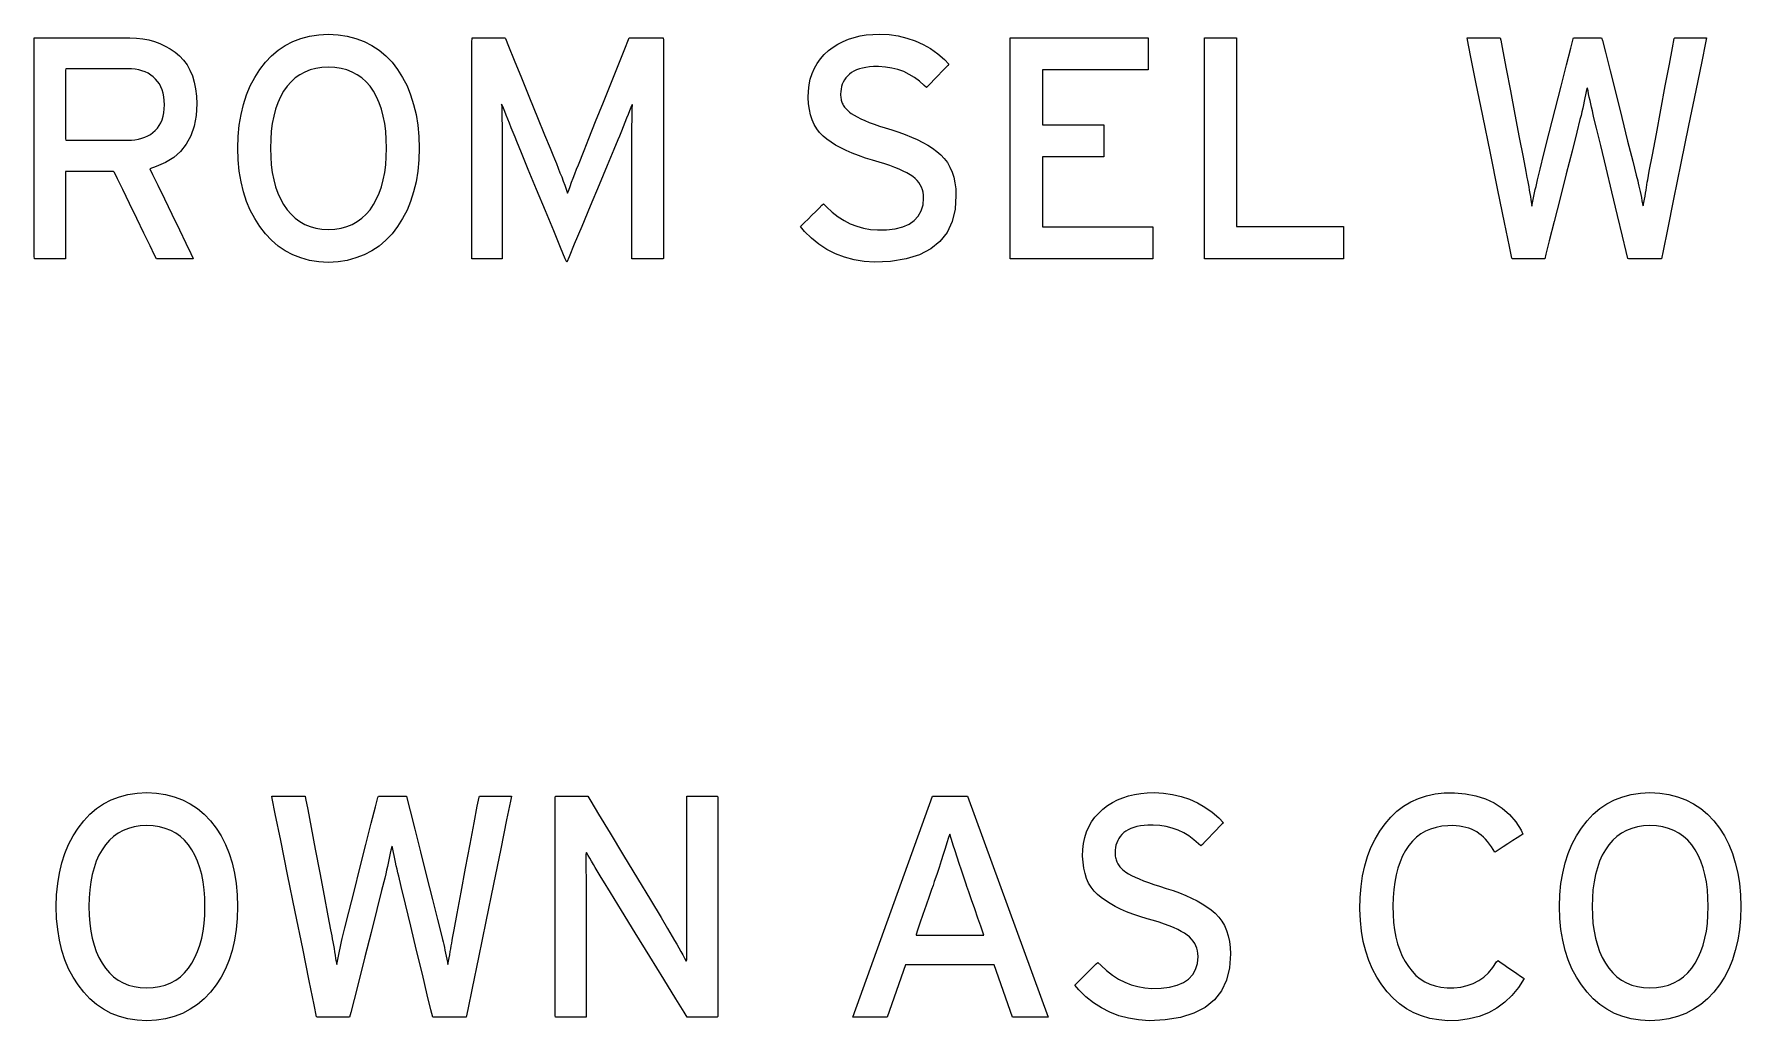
# Model space of a CAD drawing. Extents: x 1 to 47.7, y 0.2 to 35.
# Drawn here: x 14.481 to 16.507, y 21.796 to 22.967 of the extents above; entities that cross this region are included whole.
import ezdxf

# ---------------------------------------------------------------- set-up
doc = ezdxf.new("R2010")
doc.units = 0
doc.header["$MEASUREMENT"] = 0
doc.layers.add('8_0_____DWG', color=7, linetype='CONTINUOUS')

msp = doc.modelspace()

# ---------------------------------------------------------------- linework, layer by layer
at = {"layer": '8_0_____DWG'}
for points in [[(14.6741, 22.8839), (14.6731, 22.87), (14.6707, 22.8574), (14.6668, 22.8461), (14.6615, 22.8362), (14.6548, 22.8275), (14.6466, 22.8202), (14.637, 22.8142), (14.6259, 22.8095), (14.6184, 22.8067), (14.6216, 22.8001), (14.6276, 22.7875), (14.6356, 22.7711), (14.6444, 22.7528), (14.6533, 22.7345), (14.6611, 22.7184), (14.6669, 22.7063), (14.6698, 22.7003), (14.6691, 22.7), (14.6654, 22.7), (14.6596, 22.7), (14.6525, 22.7), (14.6449, 22.7), (14.6376, 22.7), (14.6315, 22.7), (14.6274, 22.7), (14.626, 22.7), (14.6238, 22.7045), (14.6186, 22.7153), (14.6113, 22.7304), (14.6028, 22.7478), (14.5942, 22.7657), (14.5862, 22.7821), (14.5799, 22.795), (14.5762, 22.8026), (14.5752, 22.8038), (14.5713, 22.8038), (14.5644, 22.8038), (14.5555, 22.8038), (14.5456, 22.8038), (14.5359, 22.8038), (14.5274, 22.8038), (14.5212, 22.8038), (14.5183, 22.8038), (14.5182, 22.8012), (14.5182, 22.792), (14.5182, 22.7779), (14.5182, 22.7609), (14.5182, 22.7429), (14.5182, 22.7259), (14.5182, 22.7119), (14.5182, 22.7026), (14.5182, 22.7), (14.5163, 22.7), (14.5123, 22.7), (14.5068, 22.7), (14.5005, 22.7), (14.4941, 22.7), (14.4882, 22.7), (14.4837, 22.7), (14.4812, 22.7), (14.4809, 22.703), (14.4809, 22.7222), (14.4809, 22.7549), (14.4809, 22.7963), (14.4809, 22.8415), (14.4809, 22.8856), (14.4809, 22.9237), (14.4809, 22.9509), (14.4809, 22.9623), (14.4844, 22.9624), (14.4948, 22.9624), (14.5103, 22.9624), (14.5287, 22.9624), (14.548, 22.9624), (14.566, 22.9624), (14.5808, 22.9624), (14.5901, 22.9624), (14.5945, 22.9624), (14.6023, 22.962), (14.6098, 22.9611), (14.6169, 22.9597), (14.6238, 22.9578), (14.6303, 22.9554), (14.6366, 22.9525), (14.6425, 22.9491), (14.6482, 22.9452), (14.6535, 22.9408), (14.6582, 22.9357), (14.6624, 22.93), (14.6659, 22.9238), (14.6687, 22.917), (14.671, 22.9096), (14.6726, 22.9016), (14.6737, 22.8931)], [(14.9379, 22.8313), (14.9375, 22.8173), (14.9362, 22.804), (14.9342, 22.7914), (14.9314, 22.7795), (14.9278, 22.7682), (14.9235, 22.7576), (14.9183, 22.7477), (14.9124, 22.7384), (14.9057, 22.7298), (14.8983, 22.722), (14.8903, 22.7152), (14.8818, 22.7095), (14.8726, 22.7047), (14.8629, 22.701), (14.8525, 22.6982), (14.8416, 22.6965), (14.8301, 22.6958), (14.8187, 22.6965), (14.8078, 22.6982), (14.7976, 22.701), (14.788, 22.7047), (14.779, 22.7095), (14.7705, 22.7152), (14.7627, 22.722), (14.7555, 22.7298), (14.7487, 22.7384), (14.7427, 22.7477), (14.7374, 22.7576), (14.733, 22.7682), (14.7293, 22.7795), (14.7265, 22.7914), (14.7244, 22.804), (14.7231, 22.8173), (14.7226, 22.8313), (14.7231, 22.8453), (14.7244, 22.8586), (14.7265, 22.8712), (14.7293, 22.8832), (14.733, 22.8946), (14.7374, 22.9052), (14.7427, 22.9153), (14.7487, 22.9246), (14.7555, 22.9333), (14.7627, 22.9409), (14.7705, 22.9476), (14.779, 22.9533), (14.788, 22.9579), (14.7976, 22.9616), (14.8078, 22.9643), (14.8187, 22.9659), (14.8301, 22.9666), (14.8416, 22.9659), (14.8525, 22.9643), (14.8629, 22.9616), (14.8726, 22.9579), (14.8818, 22.9533), (14.8903, 22.9476), (14.8983, 22.9409), (14.9057, 22.9333), (14.9124, 22.9246), (14.9183, 22.9153), (14.9235, 22.9052), (14.9278, 22.8946), (14.9314, 22.8832), (14.9342, 22.8712), (14.9362, 22.8586), (14.9375, 22.8453)], [(15.1904, 22.6999), (15.1904, 22.7049), (15.1904, 22.7182), (15.1904, 22.7375), (15.1904, 22.7601), (15.1904, 22.7837), (15.1904, 22.8058), (15.1904, 22.824), (15.1904, 22.8357), (15.1904, 22.8402), (15.1904, 22.8466), (15.1905, 22.8527), (15.1905, 22.8585), (15.1906, 22.8639), (15.1907, 22.8691), (15.1908, 22.8739), (15.1909, 22.8785), (15.1911, 22.8827), (15.1906, 22.8833), (15.1892, 22.8796), (15.1876, 22.8756), (15.1859, 22.8714), (15.1841, 22.8668), (15.1822, 22.8619), (15.1802, 22.8567), (15.178, 22.8513), (15.1756, 22.8455), (15.1738, 22.8411), (15.169, 22.8296), (15.1612, 22.8109), (15.1515, 22.7877), (15.141, 22.7626), (15.1309, 22.7383), (15.1221, 22.7173), (15.1158, 22.7023), (15.1131, 22.6959), (15.1113, 22.7), (15.1058, 22.7134), (15.0976, 22.7333), (15.0878, 22.7571), (15.0774, 22.7822), (15.0675, 22.806), (15.0593, 22.8259), (15.0538, 22.8393), (15.0518, 22.8442), (15.0495, 22.85), (15.0473, 22.8555), (15.0452, 22.8608), (15.0433, 22.8657), (15.0414, 22.8704), (15.0397, 22.8747), (15.0381, 22.8788), (15.0366, 22.8825), (15.0358, 22.8836), (15.0359, 22.8794), (15.036, 22.875), (15.0361, 22.8702), (15.0362, 22.8651), (15.0363, 22.8597), (15.0364, 22.854), (15.0364, 22.848), (15.0364, 22.8416), (15.0364, 22.8371), (15.0364, 22.8272), (15.0364, 22.8103), (15.0364, 22.7888), (15.0364, 22.7654), (15.0364, 22.7423), (15.0364, 22.7221), (15.0364, 22.7072), (15.0364, 22.7001), (15.0356, 22.6999), (15.0326, 22.6999), (15.0279, 22.6999), (15.0222, 22.6999), (15.0161, 22.6999), (15.0103, 22.6999), (15.0053, 22.6999), (15.0019, 22.6999), (15.0006, 22.6999), (15.0006, 22.7093), (15.0006, 22.7346), (15.0006, 22.7709), (15.0006, 22.8137), (15.0006, 22.8584), (15.0006, 22.9002), (15.0006, 22.9344), (15.0006, 22.9566), (15.0007, 22.9624), (15.0027, 22.9624), (15.0069, 22.9624), (15.0126, 22.9624), (15.0191, 22.9624), (15.0258, 22.9624), (15.0319, 22.9624), (15.0367, 22.9624), (15.0395, 22.9624), (15.0404, 22.9613), (15.044, 22.9523), (15.0507, 22.9359), (15.0593, 22.9147), (15.0689, 22.8911), (15.0784, 22.8677), (15.0869, 22.847), (15.0933, 22.8313), (15.0966, 22.8232), (15.0984, 22.8187), (15.1008, 22.813), (15.103, 22.8076), (15.1051, 22.8022), (15.1071, 22.7971), (15.109, 22.792), (15.1108, 22.7872), (15.1124, 22.7825), (15.114, 22.778), (15.1155, 22.7814), (15.1172, 22.786), (15.1189, 22.7908), (15.1208, 22.7957), (15.1228, 22.8009), (15.1248, 22.8062), (15.127, 22.8117), (15.1293, 22.8174), (15.1314, 22.8226), (15.1338, 22.8287), (15.1395, 22.8429), (15.1474, 22.8628), (15.1566, 22.8858), (15.1661, 22.9096), (15.1749, 22.9315), (15.1819, 22.9492), (15.1863, 22.9601), (15.1874, 22.9624), (15.1897, 22.9624), (15.1943, 22.9624), (15.2003, 22.9624), (15.2071, 22.9624), (15.2139, 22.9624), (15.2201, 22.9624), (15.2248, 22.9624), (15.2275, 22.9624), (15.2278, 22.9594), (15.2278, 22.9406), (15.2278, 22.9086), (15.2278, 22.8681), (15.2278, 22.8237), (15.2278, 22.78), (15.2278, 22.7418), (15.2278, 22.7137), (15.2278, 22.7004), (15.227, 22.6999), (15.2238, 22.6999), (15.2189, 22.6999), (15.213, 22.6999), (15.2066, 22.6999), (15.2005, 22.6999), (15.1954, 22.6999), (15.1918, 22.6999)], [(15.5751, 22.7753), (15.5741, 22.7588), (15.5705, 22.7441), (15.5645, 22.7314), (15.5561, 22.7207), (15.5452, 22.7118), (15.5318, 22.7049), (15.5159, 22.6999), (15.4976, 22.6969), (15.4785, 22.6959), (15.466, 22.6969), (15.4541, 22.6989), (15.4428, 22.7019), (15.4321, 22.706), (15.422, 22.7111), (15.4125, 22.7172), (15.4037, 22.7244), (15.3954, 22.7326), (15.3907, 22.7383), (15.3923, 22.74), (15.3955, 22.7431), (15.3995, 22.7471), (15.4041, 22.7517), (15.4087, 22.7562), (15.4128, 22.7603), (15.4159, 22.7635), (15.4177, 22.7652), (15.4215, 22.7615), (15.4282, 22.7554), (15.4351, 22.75), (15.4423, 22.7454), (15.4497, 22.7416), (15.4574, 22.7386), (15.4653, 22.7364), (15.4735, 22.7349), (15.482, 22.7343), (15.4927, 22.7345), (15.503, 22.7357), (15.5119, 22.738), (15.5194, 22.7412), (15.5256, 22.7454), (15.5304, 22.7506), (15.5339, 22.7568), (15.536, 22.7639), (15.5367, 22.7721), (15.5366, 22.7757), (15.5361, 22.7789), (15.5353, 22.782), (15.5342, 22.7849), (15.5328, 22.7877), (15.531, 22.7904), (15.529, 22.7929), (15.5266, 22.7953), (15.5239, 22.7976), (15.5206, 22.7998), (15.5168, 22.802), (15.5125, 22.8042), (15.5078, 22.8064), (15.5026, 22.8085), (15.4968, 22.8106), (15.4906, 22.8127), (15.484, 22.8148), (15.4762, 22.817), (15.4676, 22.8196), (15.4595, 22.8224), (15.4519, 22.8254), (15.4449, 22.8284), (15.4383, 22.8316), (15.4323, 22.8349), (15.4268, 22.8384), (15.4218, 22.842), (15.4173, 22.8457), (15.4133, 22.8498), (15.4099, 22.8543), (15.4069, 22.8593), (15.4045, 22.8648), (15.4025, 22.8707), (15.4011, 22.8771), (15.4002, 22.884), (15.3998, 22.8913), (15.4, 22.899), (15.4008, 22.9063), (15.4022, 22.9133), (15.4043, 22.9199), (15.407, 22.9261), (15.4103, 22.9319), (15.4142, 22.9374), (15.4187, 22.9424), (15.4239, 22.9471), (15.4293, 22.9512), (15.435, 22.9548), (15.4411, 22.9579), (15.4475, 22.9605), (15.4542, 22.9627), (15.4613, 22.9644), (15.4687, 22.9656), (15.4764, 22.9663), (15.4847, 22.9666), (15.4959, 22.966), (15.5066, 22.9644), (15.5169, 22.962), (15.5267, 22.9587), (15.536, 22.9545), (15.5449, 22.9494), (15.5534, 22.9434), (15.5614, 22.9365), (15.5667, 22.9309), (15.5653, 22.9294), (15.5623, 22.9263), (15.5584, 22.9222), (15.5539, 22.9176), (15.5493, 22.9129), (15.5452, 22.9086), (15.542, 22.9052), (15.5401, 22.9033), (15.5373, 22.9057), (15.5318, 22.9107), (15.5259, 22.9152), (15.5197, 22.9189), (15.5131, 22.9221), (15.5062, 22.9246), (15.4989, 22.9264), (15.4913, 22.9276), (15.4833, 22.9281), (15.4773, 22.9281), (15.4726, 22.9277), (15.4683, 22.9271), (15.4642, 22.9264), (15.4605, 22.9253), (15.457, 22.9241), (15.4539, 22.9227), (15.4511, 22.921), (15.4486, 22.9191), (15.4464, 22.9169), (15.4445, 22.9146), (15.4428, 22.9122), (15.4414, 22.9097), (15.4402, 22.9071), (15.4393, 22.9043), (15.4387, 22.9015), (15.4383, 22.8985), (15.4382, 22.8954), (15.4382, 22.8939), (15.4383, 22.8924), (15.4385, 22.891), (15.4387, 22.8896), (15.439, 22.8883), (15.4393, 22.887), (15.4398, 22.8858), (15.4402, 22.8846), (15.4408, 22.8835), (15.4414, 22.8822), (15.4422, 22.881), (15.443, 22.8798), (15.444, 22.8786), (15.445, 22.8774), (15.4462, 22.8762), (15.4475, 22.8751), (15.4489, 22.8739), (15.4509, 22.8724), (15.4541, 22.8704), (15.4579, 22.8683), (15.4621, 22.8662), (15.4668, 22.8641), (15.4721, 22.8619), (15.4779, 22.8598), (15.4842, 22.8576), (15.491, 22.8554), (15.499, 22.853), (15.5072, 22.8503), (15.5149, 22.8475), (15.5222, 22.8445), (15.5291, 22.8414), (15.5356, 22.8381), (15.5416, 22.8347), (15.5472, 22.8311), (15.5524, 22.8274), (15.5571, 22.8234), (15.5612, 22.819), (15.5649, 22.8141), (15.5679, 22.8088), (15.5705, 22.803), (15.5724, 22.7968), (15.5739, 22.7901), (15.5748, 22.7829)], [(16.4125, 22.7), (16.4111, 22.7), (16.4073, 22.7), (16.4018, 22.7), (16.3953, 22.7), (16.3885, 22.7), (16.3822, 22.7), (16.377, 22.7), (16.3737, 22.7), (16.3727, 22.7003), (16.3706, 22.7088), (16.3663, 22.7268), (16.3604, 22.7513), (16.3536, 22.7794), (16.3467, 22.8081), (16.3404, 22.8343), (16.3354, 22.8551), (16.3324, 22.8674), (16.3315, 22.8714), (16.3305, 22.8757), (16.3295, 22.8799), (16.3286, 22.884), (16.3277, 22.888), (16.3269, 22.8919), (16.3261, 22.8957), (16.3254, 22.8994), (16.3247, 22.903), (16.324, 22.9021), (16.3232, 22.8985), (16.3224, 22.8947), (16.3216, 22.8909), (16.3208, 22.887), (16.3199, 22.8829), (16.319, 22.8788), (16.318, 22.8746), (16.3171, 22.8702), (16.3158, 22.8652), (16.3121, 22.8503), (16.3064, 22.8278), (16.2995, 22.8007), (16.2922, 22.7719), (16.2853, 22.7444), (16.2794, 22.7213), (16.2754, 22.7055), (16.2741, 22.7), (16.2725, 22.7), (16.2687, 22.7), (16.2632, 22.7), (16.2568, 22.7), (16.2502, 22.7), (16.244, 22.7), (16.239, 22.7), (16.2358, 22.7), (16.2349, 22.7007), (16.2321, 22.7147), (16.2262, 22.7432), (16.2184, 22.7816), (16.2095, 22.8253), (16.2005, 22.8696), (16.1923, 22.9098), (16.1859, 22.9414), (16.1821, 22.9597), (16.1819, 22.9624), (16.1846, 22.9624), (16.1893, 22.9624), (16.1953, 22.9624), (16.202, 22.9624), (16.2086, 22.9624), (16.2145, 22.9624), (16.2189, 22.9624), (16.2212, 22.9624), (16.2219, 22.9595), (16.2244, 22.9465), (16.2283, 22.9254), (16.2333, 22.8994), (16.2386, 22.8713), (16.2438, 22.844), (16.2483, 22.8205), (16.2515, 22.8038), (16.2528, 22.7966), (16.2535, 22.7932), (16.2542, 22.7894), (16.2549, 22.7855), (16.2556, 22.7816), (16.2563, 22.7777), (16.2569, 22.7738), (16.2575, 22.7698), (16.2582, 22.7657), (16.2588, 22.7625), (16.2596, 22.7665), (16.2604, 22.7705), (16.2612, 22.7744), (16.262, 22.7783), (16.2628, 22.7822), (16.2636, 22.786), (16.2644, 22.7898), (16.2652, 22.7936), (16.266, 22.7968), (16.2684, 22.8062), (16.273, 22.8247), (16.2793, 22.8493), (16.2863, 22.877), (16.2934, 22.905), (16.2998, 22.9303), (16.3048, 22.9499), (16.3076, 22.961), (16.3083, 22.9624), (16.3106, 22.9624), (16.3147, 22.9624), (16.3199, 22.9624), (16.3255, 22.9624), (16.3312, 22.9624), (16.3361, 22.9624), (16.3397, 22.9624), (16.3415, 22.9624), (16.3425, 22.959), (16.346, 22.9451), (16.3515, 22.9232), (16.3582, 22.8964), (16.3654, 22.8676), (16.3724, 22.8398), (16.3784, 22.816), (16.3826, 22.7992), (16.3843, 22.7925), (16.385, 22.7896), (16.3858, 22.7863), (16.3866, 22.7831), (16.3873, 22.7797), (16.388, 22.7762), (16.3887, 22.7727), (16.3894, 22.769), (16.3901, 22.7653), (16.3908, 22.7627), (16.3916, 22.7667), (16.3923, 22.7706), (16.393, 22.7743), (16.3936, 22.7779), (16.3942, 22.7814), (16.3948, 22.7847), (16.3953, 22.7879), (16.3957, 22.791), (16.3962, 22.7938), (16.3981, 22.8039), (16.4017, 22.8232), (16.4065, 22.8485), (16.4118, 22.8769), (16.4171, 22.9053), (16.4219, 22.9309), (16.4256, 22.9505), (16.4277, 22.9613), (16.4283, 22.9624), (16.4311, 22.9624), (16.4358, 22.9624), (16.4417, 22.9624), (16.4482, 22.9624), (16.4546, 22.9624), (16.4601, 22.9624), (16.4642, 22.9624), (16.4661, 22.9624), (16.4649, 22.9564), (16.4604, 22.9342), (16.4534, 22.8999), (16.4448, 22.8581), (16.4357, 22.8136), (16.427, 22.7708), (16.4196, 22.7346), (16.4144, 22.7094)], [(14.6356, 22.8828), (14.6354, 22.8877), (14.6348, 22.8922), (14.634, 22.8965), (14.6328, 22.9005), (14.6313, 22.9041), (14.6296, 22.9075), (14.6275, 22.9105), (14.6251, 22.9133), (14.6223, 22.9158), (14.6193, 22.9181), (14.6161, 22.9201), (14.6126, 22.9218), (14.6089, 22.9231), (14.605, 22.9241), (14.6008, 22.9249), (14.5964, 22.9253), (14.5923, 22.9254), (14.5886, 22.9254), (14.5804, 22.9254), (14.5691, 22.9254), (14.5562, 22.9254), (14.5432, 22.9254), (14.5316, 22.9254), (14.5229, 22.9254), (14.5185, 22.9254), (14.5182, 22.9237), (14.5182, 22.9163), (14.5182, 22.9047), (14.5182, 22.8906), (14.5182, 22.8756), (14.5182, 22.8615), (14.5182, 22.8499), (14.5182, 22.8425), (14.5185, 22.8408), (14.5229, 22.8408), (14.5316, 22.8408), (14.5432, 22.8408), (14.5562, 22.8408), (14.5691, 22.8408), (14.5804, 22.8408), (14.5886, 22.8408), (14.5923, 22.8408), (14.5963, 22.8409), (14.6006, 22.8413), (14.6048, 22.842), (14.6087, 22.843), (14.6123, 22.8443), (14.6158, 22.8458), (14.619, 22.8477), (14.622, 22.8499), (14.6247, 22.8523), (14.6272, 22.8551), (14.6294, 22.8581), (14.6312, 22.8614), (14.6327, 22.8651), (14.6339, 22.8691), (14.6348, 22.8733), (14.6354, 22.8779)], [(14.8991, 22.8313), (14.8989, 22.8416), (14.8982, 22.8514), (14.897, 22.8606), (14.8953, 22.8693), (14.8931, 22.8775), (14.8905, 22.8851), (14.8873, 22.8923), (14.8837, 22.8988), (14.8796, 22.9048), (14.875, 22.91), (14.87, 22.9146), (14.8645, 22.9184), (14.8585, 22.9216), (14.8521, 22.9241), (14.8452, 22.9259), (14.8379, 22.927), (14.8301, 22.9274), (14.8225, 22.927), (14.8153, 22.9259), (14.8085, 22.9241), (14.8022, 22.9216), (14.7963, 22.9184), (14.7909, 22.9146), (14.7859, 22.91), (14.7813, 22.9048), (14.7771, 22.8988), (14.7734, 22.8923), (14.7703, 22.8851), (14.7675, 22.8775), (14.7653, 22.8693), (14.7636, 22.8606), (14.7624, 22.8514), (14.7617, 22.8416), (14.7614, 22.8313), (14.7617, 22.8211), (14.7624, 22.8114), (14.7636, 22.8023), (14.7653, 22.7937), (14.7675, 22.7856), (14.7703, 22.778), (14.7734, 22.771), (14.7771, 22.7644), (14.7813, 22.7583), (14.7859, 22.7529), (14.7909, 22.7481), (14.7963, 22.7441), (14.8022, 22.7408), (14.8085, 22.7382), (14.8153, 22.7364), (14.8225, 22.7353), (14.8301, 22.7349), (14.8379, 22.7353), (14.8452, 22.7364), (14.8521, 22.7382), (14.8585, 22.7408), (14.8645, 22.7441), (14.87, 22.7481), (14.875, 22.7529), (14.8796, 22.7583), (14.8837, 22.7644), (14.8873, 22.771), (14.8905, 22.778), (14.8931, 22.7856), (14.8953, 22.7937), (14.897, 22.8023), (14.8982, 22.8114), (14.8989, 22.8211)], [(14.7224, 21.9313), (14.7219, 21.9173), (14.7207, 21.904), (14.7187, 21.8914), (14.7159, 21.8794), (14.7123, 21.8682), (14.7079, 21.8576), (14.7028, 21.8477), (14.6969, 21.8384), (14.6902, 21.8298), (14.6828, 21.822), (14.6748, 21.8152), (14.6663, 21.8095), (14.6571, 21.8047), (14.6473, 21.801), (14.637, 21.7982), (14.6261, 21.7965), (14.6146, 21.7958), (14.6031, 21.7965), (14.5923, 21.7982), (14.5821, 21.801), (14.5725, 21.8047), (14.5634, 21.8095), (14.555, 21.8152), (14.5472, 21.822), (14.5399, 21.8298), (14.5332, 21.8384), (14.5272, 21.8477), (14.5219, 21.8576), (14.5175, 21.8682), (14.5138, 21.8794), (14.5109, 21.8914), (14.5089, 21.904), (14.5076, 21.9173), (14.5071, 21.9313), (14.5076, 21.9452), (14.5089, 21.9586), (14.5109, 21.9712), (14.5138, 21.9832), (14.5175, 21.9945), (14.5219, 22.0052), (14.5272, 22.0152), (14.5332, 22.0246), (14.5399, 22.0332), (14.5472, 22.0409), (14.555, 22.0476), (14.5634, 22.0532), (14.5725, 22.0579), (14.5821, 22.0616), (14.5923, 22.0642), (14.6031, 22.0659), (14.6146, 22.0666), (14.6261, 22.0659), (14.637, 22.0642), (14.6473, 22.0616), (14.6571, 22.0579), (14.6663, 22.0532), (14.6748, 22.0476), (14.6828, 22.0409), (14.6902, 22.0332), (14.6969, 22.0246), (14.7028, 22.0152), (14.7079, 22.0052), (14.7123, 21.9945), (14.7159, 21.9832), (14.7187, 21.9712), (14.7207, 21.9586), (14.7219, 21.9452)], [(14.9938, 21.8), (14.9924, 21.8), (14.9886, 21.8), (14.9831, 21.8), (14.9766, 21.8), (14.9698, 21.8), (14.9635, 21.8), (14.9583, 21.8), (14.955, 21.8), (14.954, 21.8003), (14.9519, 21.8087), (14.9476, 21.8268), (14.9417, 21.8513), (14.9349, 21.8794), (14.928, 21.9081), (14.9217, 21.9343), (14.9167, 21.9551), (14.9137, 21.9674), (14.9128, 21.9714), (14.9118, 21.9757), (14.9108, 21.9799), (14.9099, 21.984), (14.909, 21.988), (14.9082, 21.9919), (14.9074, 21.9957), (14.9067, 21.9994), (14.906, 22.003), (14.9053, 22.0021), (14.9045, 21.9985), (14.9037, 21.9947), (14.9029, 21.9909), (14.9021, 21.987), (14.9012, 21.9829), (14.9003, 21.9788), (14.8993, 21.9746), (14.8984, 21.9702), (14.8971, 21.9651), (14.8933, 21.9503), (14.8877, 21.9278), (14.8808, 21.9006), (14.8735, 21.8718), (14.8666, 21.8444), (14.8607, 21.8213), (14.8567, 21.8055), (14.8554, 21.8), (14.8538, 21.8), (14.85, 21.8), (14.8445, 21.8), (14.8381, 21.8), (14.8315, 21.8), (14.8253, 21.8), (14.8203, 21.8), (14.8171, 21.8), (14.8162, 21.8007), (14.8134, 21.8147), (14.8075, 21.8432), (14.7997, 21.8816), (14.7908, 21.9253), (14.7818, 21.9696), (14.7736, 22.0098), (14.7672, 22.0414), (14.7634, 22.0597), (14.7632, 22.0624), (14.7659, 22.0624), (14.7706, 22.0624), (14.7766, 22.0624), (14.7833, 22.0624), (14.7899, 22.0624), (14.7958, 22.0624), (14.8002, 22.0624), (14.8025, 22.0624), (14.8032, 22.0595), (14.8057, 22.0464), (14.8096, 22.0254), (14.8146, 21.9994), (14.8199, 21.9713), (14.8251, 21.944), (14.8296, 21.9205), (14.8328, 21.9037), (14.8341, 21.8966), (14.8348, 21.8932), (14.8355, 21.8894), (14.8362, 21.8855), (14.8369, 21.8816), (14.8376, 21.8777), (14.8382, 21.8738), (14.8388, 21.8698), (14.8394, 21.8657), (14.8401, 21.8625), (14.8409, 21.8665), (14.8417, 21.8704), (14.8425, 21.8744), (14.8433, 21.8783), (14.8441, 21.8821), (14.8449, 21.886), (14.8457, 21.8898), (14.8465, 21.8936), (14.8473, 21.8968), (14.8497, 21.9062), (14.8543, 21.9247), (14.8606, 21.9493), (14.8676, 21.977), (14.8747, 22.005), (14.8811, 22.0303), (14.8861, 22.0499), (14.8889, 22.061), (14.8896, 22.0624), (14.8919, 22.0624), (14.896, 22.0624), (14.9012, 22.0624), (14.9068, 22.0624), (14.9124, 22.0624), (14.9174, 22.0624), (14.921, 22.0624), (14.9228, 22.0624), (14.9238, 22.059), (14.9273, 22.0451), (14.9328, 22.0232), (14.9395, 21.9964), (14.9467, 21.9675), (14.9537, 21.9397), (14.9597, 21.916), (14.9639, 21.8992), (14.9656, 21.8925), (14.9663, 21.8895), (14.9671, 21.8863), (14.9679, 21.883), (14.9686, 21.8797), (14.9693, 21.8762), (14.97, 21.8726), (14.9707, 21.869), (14.9714, 21.8653), (14.9721, 21.8627), (14.9729, 21.8667), (14.9736, 21.8706), (14.9743, 21.8743), (14.9749, 21.8779), (14.9755, 21.8814), (14.9761, 21.8847), (14.9766, 21.8879), (14.977, 21.891), (14.9775, 21.8937), (14.9794, 21.9039), (14.983, 21.9232), (14.9878, 21.9485), (14.9931, 21.9769), (14.9984, 22.0053), (15.0032, 22.0309), (15.0069, 22.0505), (15.009, 22.0612), (15.0096, 22.0624), (15.0124, 22.0624), (15.0171, 22.0624), (15.023, 22.0624), (15.0295, 22.0624), (15.0359, 22.0624), (15.0414, 22.0624), (15.0455, 22.0624), (15.0474, 22.0624), (15.0462, 22.0564), (15.0417, 22.0342), (15.0347, 21.9999), (15.0261, 21.9581), (15.017, 21.9136), (15.0083, 21.8708), (15.0009, 21.8346), (14.9957, 21.8094)], [(15.2562, 21.8), (15.2525, 21.806), (15.2426, 21.822), (15.2284, 21.8451), (15.2117, 21.8722), (15.1944, 21.9003), (15.1782, 21.9266), (15.1651, 21.948), (15.1568, 21.9614), (15.1541, 21.9658), (15.1517, 21.9699), (15.1493, 21.9739), (15.147, 21.9777), (15.1448, 21.9815), (15.1426, 21.9852), (15.1405, 21.9887), (15.1386, 21.9921), (15.1366, 21.9954), (15.1359, 21.9933), (15.1359, 21.987), (15.1359, 21.9804), (15.1359, 21.9737), (15.136, 21.9668), (15.136, 21.9597), (15.1361, 21.9524), (15.1361, 21.9449), (15.1362, 21.9371), (15.1362, 21.9323), (15.1362, 21.9201), (15.1362, 21.9017), (15.1362, 21.8797), (15.1362, 21.8563), (15.1362, 21.8343), (15.1362, 21.8159), (15.1362, 21.8037), (15.1362, 21.8), (15.1345, 21.8), (15.1306, 21.8), (15.1253, 21.8), (15.1191, 21.8), (15.1128, 21.8), (15.107, 21.8), (15.1024, 21.8), (15.0997, 21.8), (15.0993, 21.8018), (15.0993, 21.8188), (15.0993, 21.8498), (15.0993, 21.8899), (15.0993, 21.9344), (15.0993, 21.9786), (15.0993, 22.0177), (15.0993, 22.0469), (15.0993, 22.0616), (15.1, 22.0624), (15.1032, 22.0624), (15.1082, 22.0624), (15.1144, 22.0624), (15.1211, 22.0624), (15.1275, 22.0624), (15.1329, 22.0624), (15.1367, 22.0624), (15.1381, 22.0624), (15.1416, 22.0565), (15.151, 22.0409), (15.1646, 22.0185), (15.1805, 21.9921), (15.197, 21.9647), (15.2124, 21.9392), (15.225, 21.9184), (15.2329, 21.9053), (15.2355, 21.9008), (15.2384, 21.8959), (15.2411, 21.8912), (15.2437, 21.8867), (15.2462, 21.8823), (15.2486, 21.8781), (15.2508, 21.8741), (15.253, 21.8702), (15.255, 21.8665), (15.2558, 21.8687), (15.2557, 21.8752), (15.2556, 21.8818), (15.2556, 21.8887), (15.2555, 21.8958), (15.2555, 21.903), (15.2555, 21.9104), (15.2555, 21.918), (15.2555, 21.9258), (15.2555, 21.9306), (15.2555, 21.9428), (15.2555, 21.9611), (15.2555, 21.9831), (15.2555, 22.0063), (15.2555, 22.0282), (15.2555, 22.0465), (15.2555, 22.0587), (15.2555, 22.0624), (15.2572, 22.0624), (15.2611, 22.0624), (15.2664, 22.0624), (15.2726, 22.0624), (15.2789, 22.0624), (15.2847, 22.0624), (15.2892, 22.0624), (15.292, 22.0624), (15.2924, 22.0605), (15.2924, 22.0435), (15.2924, 22.0126), (15.2924, 21.9725), (15.2924, 21.928), (15.2924, 21.8838), (15.2924, 21.8447), (15.2924, 21.8154), (15.2924, 21.8008), (15.2917, 21.8), (15.2888, 21.8), (15.2841, 21.8), (15.2783, 21.8), (15.2721, 21.8), (15.2661, 21.8), (15.261, 21.8), (15.2575, 21.8)], [(15.9009, 21.8753), (15.8998, 21.8588), (15.8963, 21.8441), (15.8903, 21.8314), (15.8818, 21.8207), (15.8709, 21.8118), (15.8575, 21.8049), (15.8417, 21.7999), (15.8233, 21.7968), (15.8043, 21.7958), (15.7918, 21.7968), (15.7799, 21.7989), (15.7686, 21.8019), (15.7579, 21.806), (15.7478, 21.8111), (15.7383, 21.8172), (15.7294, 21.8244), (15.7211, 21.8326), (15.7164, 21.8383), (15.7181, 21.84), (15.7212, 21.8431), (15.7253, 21.8471), (15.7298, 21.8517), (15.7344, 21.8562), (15.7385, 21.8603), (15.7417, 21.8635), (15.7434, 21.8652), (15.7473, 21.8615), (15.7539, 21.8554), (15.7608, 21.85), (15.768, 21.8454), (15.7754, 21.8416), (15.7831, 21.8386), (15.791, 21.8364), (15.7992, 21.8349), (15.8077, 21.8342), (15.8185, 21.8345), (15.8287, 21.8357), (15.8376, 21.838), (15.8452, 21.8412), (15.8513, 21.8454), (15.8561, 21.8506), (15.8596, 21.8568), (15.8617, 21.8639), (15.8625, 21.8721), (15.8623, 21.8757), (15.8618, 21.8789), (15.8611, 21.882), (15.86, 21.8849), (15.8585, 21.8877), (15.8568, 21.8904), (15.8547, 21.8929), (15.8523, 21.8953), (15.8496, 21.8976), (15.8463, 21.8998), (15.8425, 21.902), (15.8383, 21.9042), (15.8335, 21.9064), (15.8283, 21.9085), (15.8226, 21.9106), (15.8164, 21.9127), (15.8097, 21.9148), (15.802, 21.917), (15.7934, 21.9196), (15.7852, 21.9224), (15.7777, 21.9253), (15.7706, 21.9284), (15.7641, 21.9316), (15.758, 21.9349), (15.7525, 21.9384), (15.7475, 21.942), (15.7431, 21.9457), (15.7391, 21.9498), (15.7356, 21.9543), (15.7326, 21.9593), (15.7302, 21.9648), (15.7283, 21.9707), (15.7268, 21.9771), (15.7259, 21.984), (15.7255, 21.9913), (15.7257, 21.999), (15.7265, 22.0063), (15.728, 22.0133), (15.73, 22.0199), (15.7327, 22.0261), (15.736, 22.0319), (15.7399, 22.0374), (15.7445, 22.0424), (15.7496, 22.0471), (15.755, 22.0512), (15.7608, 22.0548), (15.7668, 22.0579), (15.7732, 22.0605), (15.78, 22.0627), (15.787, 22.0643), (15.7944, 22.0656), (15.8021, 22.0663), (15.8105, 22.0666), (15.8216, 22.066), (15.8323, 22.0644), (15.8426, 22.062), (15.8524, 22.0587), (15.8618, 22.0545), (15.8707, 22.0494), (15.8791, 22.0434), (15.8871, 22.0365), (15.8925, 22.0309), (15.891, 22.0294), (15.888, 22.0263), (15.8841, 22.0222), (15.8796, 22.0176), (15.8751, 22.0129), (15.8709, 22.0086), (15.8677, 22.0052), (15.8658, 22.0033), (15.8631, 22.0057), (15.8575, 22.0107), (15.8516, 22.0152), (15.8454, 22.0189), (15.8388, 22.0221), (15.8319, 22.0245), (15.8246, 22.0264), (15.817, 22.0276), (15.809, 22.0281), (15.803, 22.028), (15.7984, 22.0277), (15.794, 22.0271), (15.7899, 22.0263), (15.7862, 22.0253), (15.7828, 22.0241), (15.7797, 22.0226), (15.7768, 22.021), (15.7744, 22.0191), (15.7721, 22.0169), (15.7702, 22.0146), (15.7685, 22.0122), (15.7671, 22.0097), (15.7659, 22.0071), (15.765, 22.0043), (15.7644, 22.0014), (15.764, 21.9984), (15.7639, 21.9954), (15.7639, 21.9939), (15.764, 21.9924), (15.7642, 21.991), (15.7644, 21.9896), (15.7647, 21.9883), (15.7651, 21.987), (15.7655, 21.9858), (15.766, 21.9846), (15.7665, 21.9835), (15.7672, 21.9822), (15.7679, 21.981), (15.7688, 21.9798), (15.7697, 21.9786), (15.7708, 21.9774), (15.772, 21.9762), (15.7732, 21.9751), (15.7746, 21.9739), (15.7767, 21.9724), (15.7799, 21.9703), (15.7836, 21.9683), (15.7878, 21.9662), (15.7926, 21.9641), (15.7979, 21.9619), (15.8036, 21.9598), (15.8099, 21.9576), (15.8167, 21.9554), (15.8247, 21.953), (15.8329, 21.9503), (15.8406, 21.9475), (15.848, 21.9445), (15.8548, 21.9414), (15.8613, 21.9381), (15.8673, 21.9347), (15.8729, 21.9311), (15.8781, 21.9274), (15.8828, 21.9234), (15.887, 21.919), (15.8906, 21.9141), (15.8937, 21.9088), (15.8962, 21.903), (15.8982, 21.8968), (15.8996, 21.8901), (15.9005, 21.8829)], [(16.2495, 21.8459), (16.2427, 21.8353), (16.235, 21.8259), (16.2265, 21.8178), (16.2172, 21.811), (16.2071, 21.8054), (16.1961, 21.8011), (16.1844, 21.798), (16.1718, 21.7963), (16.159, 21.7959), (16.1481, 21.7968), (16.1376, 21.7987), (16.1278, 21.8016), (16.1185, 21.8054), (16.1098, 21.8101), (16.1017, 21.8158), (16.0941, 21.8225), (16.0871, 21.8302), (16.0805, 21.8386), (16.0746, 21.8476), (16.0695, 21.8572), (16.0651, 21.8675), (16.0615, 21.8784), (16.0586, 21.89), (16.0565, 21.9022), (16.0552, 21.915), (16.0546, 21.9285), (16.0548, 21.9422), (16.0559, 21.9553), (16.0577, 21.9678), (16.0603, 21.9797), (16.0636, 21.9909), (16.0677, 22.0015), (16.0725, 22.0115), (16.0781, 22.0209), (16.0844, 22.0296), (16.0912, 22.0375), (16.0985, 22.0444), (16.1065, 22.0504), (16.1149, 22.0555), (16.124, 22.0596), (16.1336, 22.0628), (16.1438, 22.065), (16.1546, 22.0663), (16.1667, 22.0665), (16.18, 22.0653), (16.1923, 22.0629), (16.2036, 22.0593), (16.214, 22.0543), (16.2235, 22.0481), (16.232, 22.0407), (16.2395, 22.0319), (16.2461, 22.022), (16.248, 22.0173), (16.2455, 22.0157), (16.2413, 22.013), (16.236, 22.0096), (16.2303, 22.0059), (16.2247, 22.0022), (16.2198, 21.9991), (16.2163, 21.9969), (16.2148, 21.9959), (16.2129, 21.999), (16.2106, 22.0024), (16.2083, 22.0056), (16.206, 22.0085), (16.2035, 22.0113), (16.2011, 22.0138), (16.1985, 22.0161), (16.1959, 22.0182), (16.1932, 22.0201), (16.1903, 22.0217), (16.1871, 22.0231), (16.1838, 22.0243), (16.1803, 22.0253), (16.1767, 22.0261), (16.1728, 22.0267), (16.1688, 22.0272), (16.1646, 22.0274), (16.159, 22.0273), (16.1517, 22.0267), (16.1449, 22.0253), (16.1385, 22.0234), (16.1325, 22.0208), (16.1269, 22.0175), (16.1218, 22.0136), (16.1171, 22.009), (16.1128, 22.0038), (16.1088, 21.9979), (16.1053, 21.9914), (16.1022, 21.9844), (16.0996, 21.9769), (16.0975, 21.969), (16.0959, 21.9605), (16.0947, 21.9515), (16.0939, 21.942), (16.0937, 21.932), (16.0939, 21.922), (16.0945, 21.9125), (16.0957, 21.9036), (16.0973, 21.8951), (16.0993, 21.8871), (16.1019, 21.8797), (16.1049, 21.8727), (16.1083, 21.8662), (16.1122, 21.8602), (16.1165, 21.8546), (16.1211, 21.8497), (16.1262, 21.8455), (16.1317, 21.8421), (16.1377, 21.8393), (16.144, 21.8372), (16.1508, 21.8357), (16.158, 21.835), (16.166, 21.835), (16.1743, 21.8359), (16.1819, 21.8376), (16.1891, 21.8401), (16.1957, 21.8435), (16.2018, 21.8478), (16.2073, 21.8529), (16.2124, 21.8589), (16.2168, 21.8658), (16.2186, 21.8673), (16.2212, 21.8655), (16.2253, 21.8627), (16.2303, 21.8592), (16.2357, 21.8555), (16.2409, 21.8519), (16.2453, 21.8489), (16.2484, 21.8467)], [(16.5068, 21.9313), (16.5063, 21.9173), (16.5051, 21.904), (16.503, 21.8914), (16.5002, 21.8794), (16.4967, 21.8682), (16.4923, 21.8576), (16.4872, 21.8477), (16.4813, 21.8384), (16.4746, 21.8298), (16.4672, 21.822), (16.4592, 21.8152), (16.4506, 21.8095), (16.4415, 21.8047), (16.4317, 21.801), (16.4214, 21.7982), (16.4105, 21.7965), (16.3989, 21.7958), (16.3875, 21.7965), (16.3767, 21.7982), (16.3665, 21.801), (16.3568, 21.8047), (16.3478, 21.8095), (16.3394, 21.8152), (16.3315, 21.822), (16.3243, 21.8298), (16.3176, 21.8384), (16.3115, 21.8477), (16.3063, 21.8576), (16.3018, 21.8682), (16.2982, 21.8794), (16.2953, 21.8914), (16.2932, 21.904), (16.292, 21.9173), (16.2915, 21.9313), (16.292, 21.9452), (16.2932, 21.9586), (16.2953, 21.9712), (16.2982, 21.9832), (16.3018, 21.9945), (16.3063, 22.0052), (16.3115, 22.0152), (16.3176, 22.0246), (16.3243, 22.0332), (16.3315, 22.0409), (16.3394, 22.0476), (16.3478, 22.0532), (16.3568, 22.0579), (16.3665, 22.0616), (16.3767, 22.0642), (16.3875, 22.0659), (16.3989, 22.0666), (16.4105, 22.0659), (16.4214, 22.0642), (16.4317, 22.0616), (16.4415, 22.0579), (16.4506, 22.0532), (16.4592, 22.0476), (16.4672, 22.0409), (16.4746, 22.0332), (16.4813, 22.0246), (16.4872, 22.0152), (16.4923, 22.0052), (16.4967, 21.9945), (16.5002, 21.9832), (16.503, 21.9712), (16.5051, 21.9586), (16.5063, 21.9452)], [(14.6836, 21.9313), (14.6834, 21.9416), (14.6827, 21.9514), (14.6815, 21.9606), (14.6798, 21.9693), (14.6776, 21.9775), (14.6749, 21.9851), (14.6718, 21.9922), (14.6682, 21.9988), (14.6641, 22.0048), (14.6595, 22.01), (14.6545, 22.0146), (14.649, 22.0184), (14.643, 22.0216), (14.6366, 22.0241), (14.6297, 22.0259), (14.6224, 22.027), (14.6146, 22.0274), (14.6069, 22.027), (14.5997, 22.0259), (14.593, 22.0241), (14.5867, 22.0216), (14.5808, 22.0184), (14.5753, 22.0146), (14.5703, 22.01), (14.5658, 22.0048), (14.5616, 21.9988), (14.5579, 21.9922), (14.5547, 21.9851), (14.552, 21.9775), (14.5498, 21.9693), (14.5481, 21.9606), (14.5469, 21.9514), (14.5461, 21.9416), (14.5459, 21.9313), (14.5461, 21.9211), (14.5469, 21.9114), (14.5481, 21.9023), (14.5498, 21.8937), (14.552, 21.8856), (14.5547, 21.878), (14.5579, 21.8709), (14.5616, 21.8644), (14.5658, 21.8583), (14.5703, 21.8529), (14.5753, 21.8481), (14.5808, 21.8441), (14.5867, 21.8408), (14.593, 21.8382), (14.5997, 21.8364), (14.6069, 21.8353), (14.6146, 21.8349), (14.6224, 21.8353), (14.6297, 21.8364), (14.6366, 21.8382), (14.643, 21.8408), (14.649, 21.8441), (14.6545, 21.8481), (14.6595, 21.8529), (14.6641, 21.8583), (14.6682, 21.8644), (14.6718, 21.8709), (14.6749, 21.878), (14.6776, 21.8856), (14.6798, 21.8937), (14.6815, 21.9023), (14.6827, 21.9114), (14.6834, 21.9211)], [(16.468, 21.9313), (16.4677, 21.9416), (16.467, 21.9514), (16.4658, 21.9606), (16.4641, 21.9693), (16.462, 21.9775), (16.4593, 21.9851), (16.4562, 21.9922), (16.4526, 21.9988), (16.4485, 22.0048), (16.4439, 22.01), (16.4388, 22.0146), (16.4333, 22.0184), (16.4274, 22.0216), (16.4209, 22.0241), (16.4141, 22.0259), (16.4067, 22.027), (16.3989, 22.0274), (16.3913, 22.027), (16.3841, 22.0259), (16.3774, 22.0241), (16.371, 22.0216), (16.3652, 22.0184), (16.3597, 22.0146), (16.3547, 22.01), (16.3501, 22.0048), (16.346, 21.9988), (16.3423, 21.9922), (16.3391, 21.9851), (16.3364, 21.9775), (16.3342, 21.9693), (16.3325, 21.9606), (16.3312, 21.9514), (16.3305, 21.9416), (16.3303, 21.9313), (16.3305, 21.9211), (16.3312, 21.9114), (16.3325, 21.9023), (16.3342, 21.8937), (16.3364, 21.8856), (16.3391, 21.878), (16.3423, 21.8709), (16.346, 21.8644), (16.3501, 21.8583), (16.3547, 21.8529), (16.3597, 21.8481), (16.3652, 21.8441), (16.371, 21.8408), (16.3774, 21.8382), (16.3841, 21.8364), (16.3913, 21.8353), (16.3989, 21.8349), (16.4067, 21.8353), (16.4141, 21.8364), (16.4209, 21.8382), (16.4274, 21.8408), (16.4333, 21.8441), (16.4388, 21.8481), (16.4439, 21.8529), (16.4485, 21.8583), (16.4526, 21.8644), (16.4562, 21.8709), (16.4593, 21.878), (16.462, 21.8856), (16.4641, 21.8937), (16.4658, 21.9023), (16.467, 21.9114), (16.4677, 21.9211)], [(15.5872, 21.9578), (15.5843, 21.9664), (15.5815, 21.9747), (15.5789, 21.9826), (15.5764, 21.9902), (15.574, 21.9975), (15.5718, 22.0043), (15.5697, 22.0109), (15.5678, 22.0171), (15.5661, 22.0135), (15.5642, 22.0071), (15.5622, 22.0004), (15.5599, 21.9933), (15.5576, 21.9858), (15.555, 21.9779), (15.5523, 21.9696), (15.5494, 21.961), (15.5479, 21.9565), (15.5461, 21.9515), (15.5433, 21.9432), (15.5397, 21.9329), (15.5359, 21.9219), (15.5323, 21.9117), (15.5294, 21.9033), (15.5277, 21.8983), (15.5279, 21.8974), (15.5336, 21.8974), (15.5441, 21.8974), (15.5575, 21.8974), (15.5722, 21.8974), (15.5864, 21.8974), (15.5983, 21.8974), (15.6061, 21.8974), (15.6082, 21.8975), (15.6071, 21.9009), (15.6045, 21.9081), (15.6012, 21.9178), (15.5974, 21.9287), (15.5936, 21.9395), (15.5904, 21.9488), (15.5881, 21.9553)]]:
    msp.add_lwpolyline(points, close=True, dxfattribs=at)
for points in [[(15.6396, 22.7), (15.6396, 22.9624), (15.8034, 22.9624), (15.8034, 22.9243), (15.6777, 22.9243), (15.6777, 22.8591), (15.7507, 22.8591), (15.7507, 22.821), (15.6777, 22.821), (15.6777, 22.7381), (15.8089, 22.7381), (15.8089, 22.7), (15.6396, 22.7)], [(15.8701, 22.7), (15.8701, 22.9624), (15.9082, 22.9624), (15.9082, 22.7384), (16.035, 22.7384), (16.035, 22.7), (15.8701, 22.7)], [(15.6423, 21.8), (15.6204, 21.8623), (15.5153, 21.8623), (15.4935, 21.8), (15.4526, 21.8), (15.5471, 22.0624), (15.5889, 22.0624), (15.6844, 21.8), (15.6423, 21.8)]]:
    msp.add_lwpolyline(points, dxfattribs=at)

doc.saveas('drawing.dxf')
